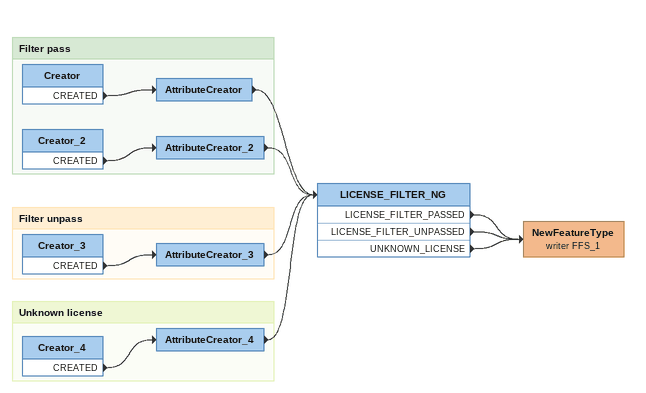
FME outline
LICENSE_FILTER_NG
    LICENSE_FILTER_PASSED -> NewFeatureType (writer FFS_1)
    LICENSE_FILTER_UNPASSED -> NewFeatureType (writer FFS_1)
    UNKNOWN_LICENSE -> NewFeatureType (writer FFS_1)
NewFeatureType (writer FFS_1)

Bookmark: Filter pass
Creator
    CREATED -> AttributeCreator
AttributeCreator
    -> LICENSE_FILTER_NG
Creator_2
    CREATED -> AttributeCreator_2
AttributeCreator_2
    -> LICENSE_FILTER_NG

Bookmark: Filter unpass
Creator_3
    CREATED -> AttributeCreator_3
AttributeCreator_3
    -> LICENSE_FILTER_NG

Bookmark: Unknown license
Creator_4
    CREATED -> AttributeCreator_4
AttributeCreator_4
    -> LICENSE_FILTER_NG
